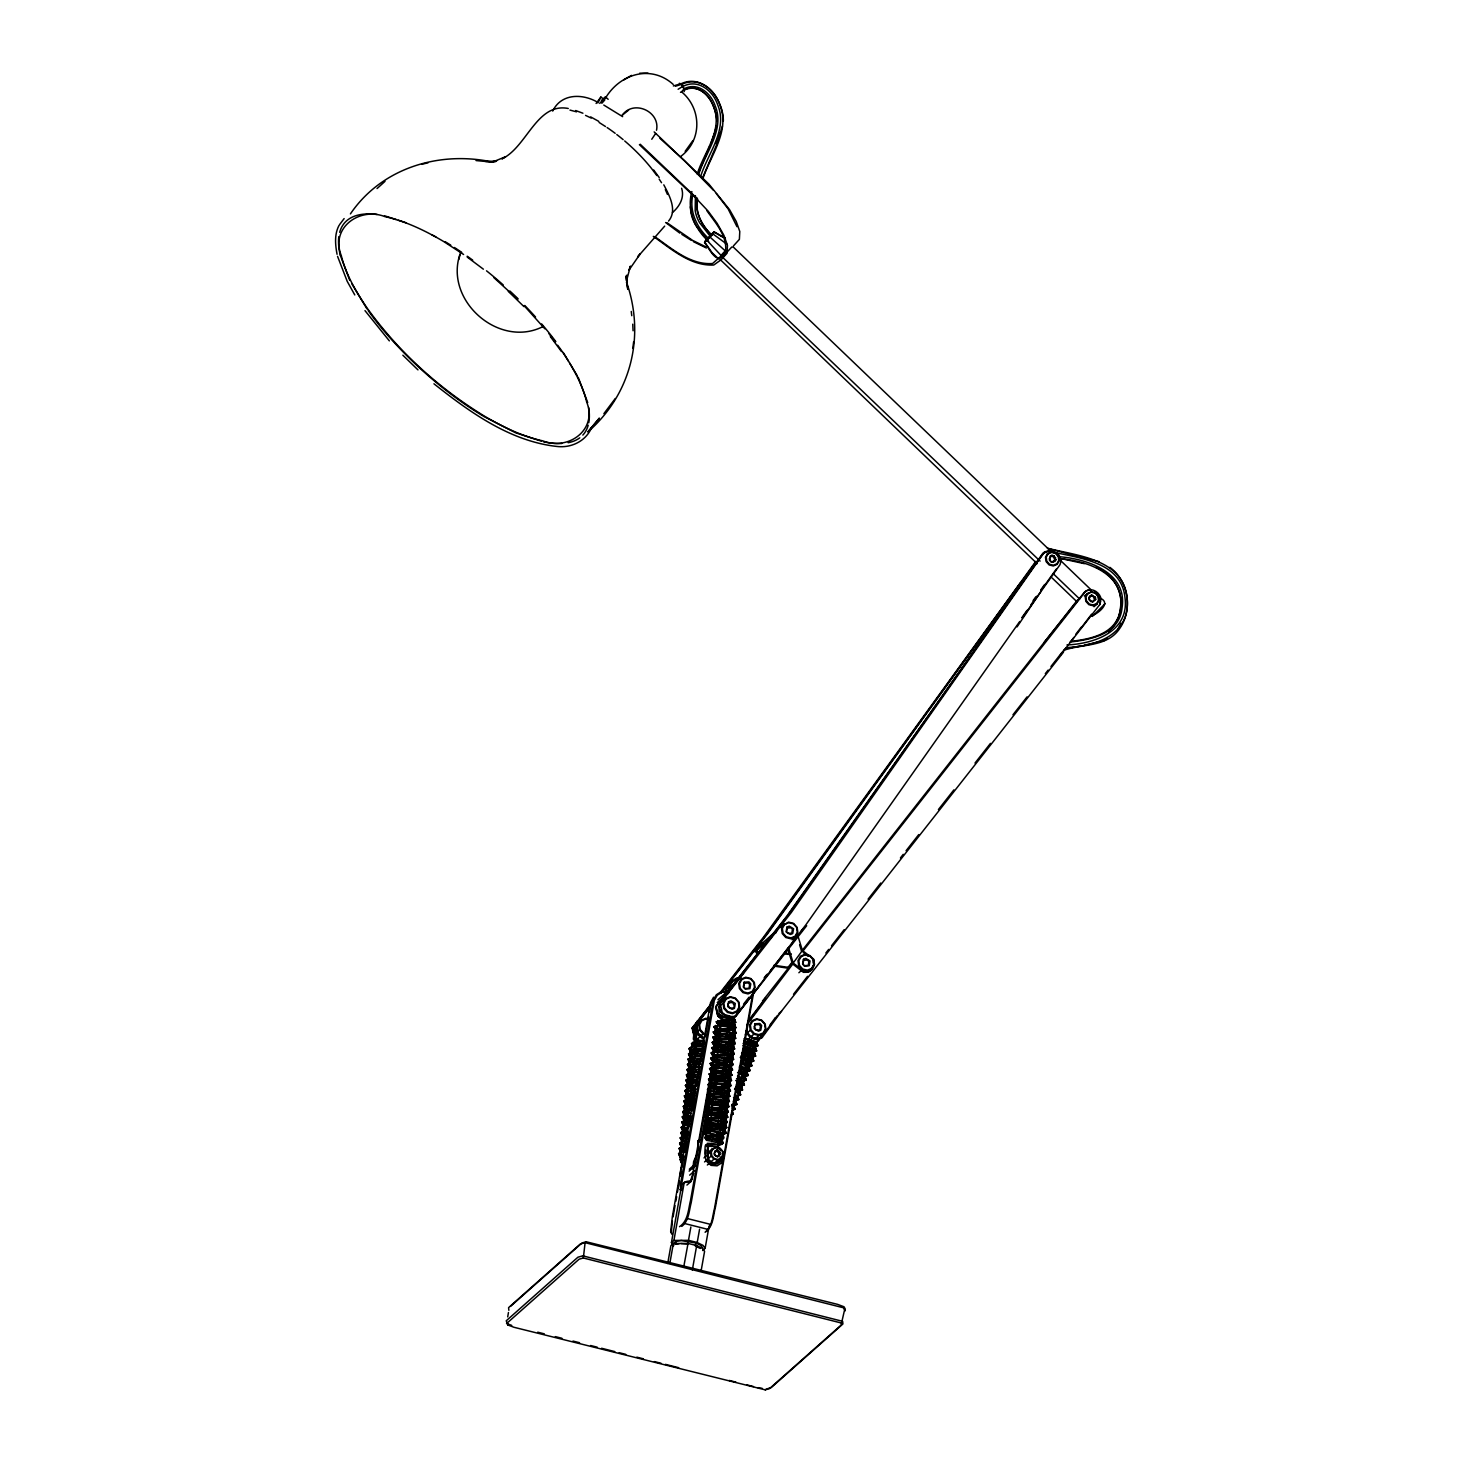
<?xml version="1.0" encoding="UTF-8"?>
<svg xmlns="http://www.w3.org/2000/svg" width="1463" height="1463" viewBox="0 0 1463 1463"><rect width="100%" height="100%" fill="white"/><g stroke="black" fill="none" stroke-linecap="round" stroke-linejoin="round"><path stroke-width="1.5" d="M740.223 1057.42L750.062 1061.278L751.909 1065.795L749.934 1066.582L749.093 1064.204L743.186 1060.017M750.72 1051.641L751.982 1048.861L755.969 1048.916L756.645 1050.909L754.817 1051.769L753.372 1048.075L755.036 1046.758L755.969 1048.916L754.14 1049.794L750.72 1049.629L745.27 1047.325L745.527 1046.319L751.982 1048.861M705.861 1153.923L705.916 1150.009M744.813 1038.127L756.444 1041.875L757.944 1045.807L752.348 1046.539L753.628 1043.759L747.428 1041.254L746.148 1043.979L743.716 1041.217M680.039 1175.246L681.319 1167.419M694.651 1040.284L696.26 1028.068L698.509 1022.088M751.305 1039.352L750.409 1042.241L743.899 1040.961M656.521 130.244C660.416 111.426 633.479 99.228 622.104 115.339L628.578 110.164M1090.612 601.567L1088.819 597.709L1089.825 595.88L1091.764 595.075L1095.403 597.27L1095.696 599.446L1092.733 602.098L1089.112 599.885L1088.819 597.709M692.895 1169.102L693.627 1161.585L696.809 1154.38M684.19 91.62L684.41 89.536L680.972 83.684L673.346 85.951M694.98 1166.157L695.437 1161.841M690.719 202.223L691.359 196.572M692.749 195.347C689.11 211.568 696.918 227.606 708.604 238.542M695.4 195.621L695.181 210.599A33.448 31.052 48.4 0 0 699.588 222.705L710.597 236.732M697.284 198.163C694.376 212.373 702.039 225.905 712.024 235.415C702.295 226.07 694.706 212.903 697.595 198.968M680.697 1190.626L680.35 1184.957L713.267 1000.235L716.34 994.767L721.497 991.53L725.758 991.457M675.485 86.226L682.142 84.159L684.41 90.029C697.321 83.738 709.701 94.949 713.56 106.781C723.307 130.17 703.703 152.591 697.248 174.115M681.758 1189.949L681.685 1183.823L714.346 1000.381L717.254 995.206L722.045 992.188L726.014 992.133M632.784 348.395L633.644 341.757M460.699 252.239C442.612 299.183 498.444 349.383 543.212 326.468M672.358 1221.148L671.279 1232.779L672.413 1234.699M712.024 1141.286L712.335 1139.458L721.515 1137.537L722.631 1139.238L718.516 1141.012L712.024 1141.286L706.684 1140.39L704.764 1137.373L710.287 1135.617L716.76 1136.66L721.588 1138.964L723.234 1143.17L717.912 1146.206L706.94 1146.37M507.698 1316.883L508.466 1312.494M673.053 1216.923L675.046 1205.677M675.851 1201.178L676.656 1196.679M677.442 1192.18L679.454 1180.934M680.258 1176.435L681.063 1171.936M681.849 1167.437L683.861 1156.191M684.666 1151.71L688.268 1131.466M689.073 1126.967L691.066 1115.72M691.871 1111.222L695.474 1090.977M696.278 1086.479L699.881 1066.234M700.686 1061.754L704.288 1041.51M705.093 1037.011L708.695 1016.767M709.482 1012.268L710.287 1007.769M667.713 1263.447L670.877 1245.708L673.364 1243.495L687.939 1243.385L696.681 1245.58L702.533 1248.451L704.581 1251.359L701.033 1271.329M673.474 1245.58L671.426 1242.654L681.721 1184.792L684.227 1182.579L690.499 1181.757M669.816 1263.447L673.364 1243.495M671.426 1242.654L673.913 1240.441L684.227 1182.579M673.419 1246.147L673.968 1243.093L676.089 1241.209L681.429 1240.514L695.876 1242.983L700.832 1245.397L702.587 1247.884M676.089 1241.209L675.54 1244.263L679.106 1243.788M694.907 1166.45L698.491 1146.315M699.296 1141.835L707.251 1097.085M708.055 1092.623L710.433 1079.2M725.575 994.182L726.38 989.701M709.921 1091.361L690.499 1200.52C688.25 1209.59 688.14 1221.002 679.527 1226.671M727.367 993.34L728.556 986.665L731.628 981.198L736.785 977.961L741.046 977.887M710.012 1097.012L691.194 1202.714C689.036 1210.724 688.945 1220.91 681.813 1226.378M728.428 993.56L729.635 986.812L732.542 981.636L737.334 978.637M683.989 1265.55L688.451 1241.099M673.913 1240.441L688.488 1240.331L690.865 1226.982M1019.729 621.501L806.04 924.579L735.267 1016.931L759.663 985.678L732.177 1019.674L725.227 1020.406M695.876 1242.983L695.346 1246.019L700.283 1248.451M692.328 1269.975L696.681 1245.58M702.642 1250.536L705.129 1248.323L703.063 1245.397L697.211 1242.526L699.588 1229.176M705.129 1248.323L709.098 1226.067M752.915 992.682L714.474 1208.566C712.316 1216.594 712.225 1226.78 705.093 1232.23M753.573 992.975L715.517 1206.829C713.267 1215.168 713.45 1225.829 706.099 1231.59M713.084 1060.364L692.84 1173.893L690.042 1182.323L686.933 1185.085M724.203 998.022L725.794 989.116L728.867 983.63L732.305 981.49M697.046 1030.226L696.169 1039.132L697.156 1041.528M691.871 191.562C686.641 209.977 694.779 229.106 708.659 241.45M1089.222 598.184L1091.764 595.075M711.219 1145.31L711.621 1143.463L722.155 1141.469L723.234 1143.17L720.125 1144.432M711.512 1146.535L711.621 1143.463L707.306 1143.298L707.708 1159.702L711.804 1163.506L716.943 1163.999L720.857 1161.512L723.015 1156.812L722.137 1153.484M704.05 1041.51L696.37 1041.747L691.524 1043.686L692.657 1045.423L696.955 1043.668L703.648 1043.393L704.05 1041.51L703.74 1040.321L697.065 1040.632L692.895 1042.424L691.524 1043.686L692.31 1046.575M734.389 1029.019L732.561 1024.905L734.389 1029.019L735.834 1027.758L733.987 1023.314L721.844 1020.022L716.248 1021.777L718.205 1024.832L723.508 1025.782L723.618 1022.71L720.143 1022.052M715.06 131.633L716.321 126.111M722.448 125.983L716.687 144.599L702.587 177.828M691.03 1181.702L693.718 1173.161M749.056 1054.75L750.391 1054.055L743.222 1051.312L743.003 1052.263L749.056 1054.75L754.835 1054.055L753.811 1051.623L743.972 1047.746M720.784 1047.161L721.259 1045.222L727.952 1044.948L728.665 1046.905L733.566 1044.911L735.158 1043.686L734.243 1040.394L727.074 1036.426L719.321 1035.292L712.737 1037.212L715.041 1040.668L716.486 1038.986L728.483 1039.699L729.196 1041.656L735.688 1038.437L734.755 1035.146L727.605 1031.159L719.851 1030.043L713.249 1031.964L715.572 1035.402L721.844 1036.645L721.899 1033.555L715.754 1032.293L714.913 1030.665L717.016 1033.738L729.013 1034.451L729.708 1036.407L736.218 1033.171L734.152 1028.489L728.135 1025.91L720.363 1024.795L713.779 1026.697L716.102 1030.153L720.582 1030.83M721.716 1057.603L727.623 1057.402L732.524 1055.408L734.115 1054.183L733.182 1050.909L726.032 1046.886L718.278 1045.807L711.676 1047.709L713.999 1051.166L720.271 1052.409L720.326 1049.318L716.23 1048.459M719.741 1057.658L719.814 1054.567L725.721 1054.421M718.168 1073.421L718.242 1070.331L714.127 1069.471M729.909 1081.669L727.861 1077.353L729.909 1081.669L731.5 1080.444L730.567 1077.152L723.417 1073.147L715.645 1072.068L709.061 1073.97L711.384 1077.426L717.656 1078.67L717.711 1075.579L713.615 1074.72M717.126 1083.918L717.181 1080.828L713.084 1079.987M722.064 1091.179L716.139 1091.343L716.084 1094.434L723.947 1094.178L730.458 1090.959L728.391 1086.259L722.375 1083.662L714.602 1082.565L708.019 1084.485L710.323 1087.923L716.596 1089.167L716.669 1086.076L712.572 1085.235M715.553 1099.682L715.608 1096.592L709.464 1095.312L708.622 1093.684L706.958 1094.982L709.281 1098.439L713.469 1099.262M718.443 1110.051L727.276 1107.93L728.885 1106.705L727.952 1103.413L720.802 1099.408L713.03 1098.329L706.446 1100.231L708.769 1103.687L715.023 1104.931L715.096 1101.84L711 1100.981M714.511 1110.179L714.968 1108.241L721.68 1107.948L722.375 1109.923L728.885 1106.705L727.513 1104.949M713.981 1115.428L714.035 1112.337L707.891 1111.075L706.446 1112.703L707.708 1114.184L713.981 1115.428L721.844 1115.19L728.355 1111.953L726.288 1107.253L720.271 1104.656L712.518 1103.541L705.916 1105.479L708.238 1108.936L712.408 1109.777M717.766 1072.233L718.242 1070.331M721.387 1135.526L726.251 1132.947L724.185 1128.284L718.168 1125.687L710.415 1124.553L703.813 1126.492L706.135 1129.93L712.408 1131.173L712.463 1128.101L708.366 1127.242M716.815 1134.319L712.353 1134.52L711.878 1136.44L719.759 1136.184L719.046 1134.227M717.565 1156.758L715.59 1155.989L714.273 1153.173L716.669 1150.265L718.644 1150.759L720.015 1152.295L719.357 1156.026L717.565 1156.758L714.218 1154.728L714.877 1151.015L716.669 1150.265M1099.701 604.713L1100.633 600.836M1052.994 562.322L1050.855 561.499L1049.428 558.445L1052.025 555.3L1054.146 555.83L1055.957 559.671L1054.933 561.518L1050.873 561.792L1049.373 560.11L1050.087 556.105L1052.025 555.3M458.742 259.628L459.967 255.037M1118.811 615.85C1125.961 596.886 1115.153 574.026 1096.006 567.37M734.353 1023.679L733.603 1021.083L728.281 1018.778L728.793 1015.761L734.005 1018.102L735.724 1022.418L734.353 1023.679L733.219 1021.997M710.835 143.758L714.346 133.645M716.029 143.74L719.705 133.206M745.417 1034.78L746.532 1031.58M693.243 1048.002L698.144 1050.416L698.784 1048.587L702.734 1049.245M727.916 1022.765L728.574 1020.936L728.044 1023.917L717.327 1023.551L716.248 1021.777L728.702 1022.07L735.011 1024.74L733.585 1026.295L728.044 1023.917M338.849 225.777C334.296 234.629 335.283 244.833 337.057 254.269M724.276 1059.303L724.99 1057.402L731.006 1059.998L733.073 1064.698L731.482 1065.924L729.434 1061.589L731.482 1065.924M722.722 1075.049L723.417 1073.147L722.868 1076.165L710.36 1075.799L709.061 1073.97L714.639 1073.129L723.563 1074.299L730.567 1077.152L729.013 1078.725L722.868 1076.165M721.661 1085.564L722.375 1083.662L721.826 1086.662L709.299 1086.296L708.019 1084.485L713.597 1083.626L722.521 1084.796L729.525 1087.667L727.952 1089.24L728.848 1092.184L726.818 1087.85L727.952 1089.24L721.826 1086.662M719.046 1111.807L719.741 1109.923L725.758 1112.52L727.824 1117.202L721.332 1120.439L715.425 1120.621M725.758 1112.52L724.203 1114.093L726.233 1118.445L725.337 1115.501L726.91 1113.91L719.906 1111.057L710.981 1109.887L705.385 1110.746L706.684 1112.538L719.211 1112.941L719.741 1109.923L707.068 1109.448L705.385 1110.746L706.446 1112.703M717.473 1127.571L718.168 1125.687L717.638 1128.686L705.111 1128.302L703.813 1126.492L709.409 1125.65L718.333 1126.803L725.337 1129.674L723.764 1131.246L724.66 1134.191L722.631 1129.857L717.473 1127.571L723.764 1131.246L722.631 1129.857M692.09 1064.662L696.095 1066.381L696.644 1063.4L700.503 1063.912M699.369 1066.216L693.462 1066.399L686.97 1069.618L689.036 1074.317L695.053 1076.878L695.748 1075.012L689.457 1071.337L693.553 1073.037M694.706 1085.528L694.011 1087.393L687.994 1084.796L685.928 1080.133L692.42 1076.896L698.326 1076.713M694.175 1090.776L687.884 1087.1L694.029 1089.624L693.48 1092.642L689.475 1090.904M690.536 1101.328L685.287 1099.17L686.842 1097.597L692.987 1100.139L692.438 1103.139L686.421 1100.542L684.355 1095.878L690.847 1092.66L694.797 1092.532M694.267 1097.78L690.335 1097.908L683.824 1101.127L685.891 1105.809L691.908 1108.405L692.621 1106.522L686.312 1102.846M686.86 1117.165L690.865 1118.902L691.56 1117.037L685.269 1113.361L683.715 1114.934L684.849 1116.306L686.421 1114.733L685.745 1112.136L688.579 1110.966M726.91 1033.043L727.605 1031.159L727.056 1034.14L714.547 1033.774L713.249 1031.964L718.845 1031.104L727.769 1032.275L734.755 1035.146L733.201 1036.718L734.097 1039.663L732.067 1035.329L733.621 1033.738L735.688 1038.437M726.38 1038.291L727.074 1036.426L726.544 1039.388L714.017 1039.023L712.737 1037.212L718.315 1036.371L727.239 1037.523L734.243 1040.394L732.67 1041.967L733.566 1044.911L731.537 1040.577L726.38 1038.291L732.67 1041.967L731.537 1040.577L733.109 1038.986M714.913 1054.75L713.469 1056.414L711.164 1052.958L712.828 1051.678L714.913 1054.75L726.91 1055.463L727.623 1057.402L734.115 1054.183L732.049 1049.483L730.494 1051.092L732.524 1055.408L731.628 1052.464L733.182 1050.909L726.197 1048.038L717.272 1046.868L711.676 1047.709L712.975 1049.538L725.483 1049.904L726.197 1048.038L726.032 1046.886L725.337 1048.788L720.948 1048.111M724.441 1060.401L730.586 1062.979L732.14 1061.407L725.136 1058.535L716.212 1057.365L710.634 1058.224L711.932 1060.035L724.441 1060.401L724.99 1057.402L717.217 1056.304L710.634 1058.224L712.956 1061.663L719.211 1062.906L719.284 1059.815L713.139 1058.554L712.298 1056.926L714.401 1059.998L726.398 1060.712L730.64 1058.938L731.994 1060.675L733.585 1059.431L732.67 1056.158L725.52 1052.135L717.748 1051.056L712.828 1051.678L713.651 1053.287L712.225 1054.933M699.076 171.281L709.976 145.733M698.875 173.914C705.477 152.189 725.099 129.457 715.169 105.83C711.109 93.449 698.016 81.91 684.593 88.53M700.612 176.584C707.617 153.652 728.208 129.713 717.675 104.787C713.194 91.017 698.345 78.801 683.642 86.098M702.825 178.852C710.671 155.169 730.805 130.116 719.595 104.257C714.493 88.658 697.284 75.674 680.917 83.866L679.344 83.318M1091.599 615.795C1096.592 614.478 1112.922 602.902 1099.481 597.873M757.121 955.156L756.206 951.425L758.328 946.506L760.925 944.842M756.206 951.425L759.169 945.775L762.845 943.233L762.205 944.019M775.646 933.175L777.072 929.901M680.898 156.303C702.295 140.21 701.563 108.884 682.069 92.26M710.287 1005.995L695.144 1025.325L697.339 1034.323L702.661 1038.712L703.52 1037.614L698.454 1033.445L696.333 1024.777L710.049 1007.294M813.684 964.958L811.563 969.768L807.887 972.237L803.406 972.328L792.379 963.733L787.789 948.774M721.094 1156.94L719.321 1160.799L715.901 1162.92L711.786 1162.427L708.513 1159.299L707.763 1153.777L708.531 1144.98L717.364 1144.322L720.82 1142.768L722.155 1141.469L721.588 1138.964L720.29 1140.537L721.899 1144.468L720.29 1140.537M743.113 1050.635L746.935 1051.44L747.794 1048.532L746.935 1050.361L742.582 1049.52M743.186 1061.114L744.045 1058.206M742.18 1063.034L741.32 1065.942L747.227 1069.032L748.068 1071.428L750.025 1070.623L748.196 1066.106L742.18 1063.034L741.32 1064.863M740.315 1068.923L739.437 1070.77L745.344 1073.879L746.185 1076.256L748.16 1075.451L746.331 1070.953L740.296 1067.862L747.118 1072.598L745.344 1073.879M655.57 133.572L651.766 139.259M596.099 103.471L600.891 97.052L603.488 98.99M597.892 102.977L600.891 97.052M1118.335 617.624L1114.184 625.433L1108.588 631.742M1118.207 628.413L1120.987 623.183M694.559 1028.379L701.198 1020.223L705.879 1018.266L709.299 1019.126M723.051 1003.124L725.483 998.68L730.165 996.724L735.286 998.022L738.906 1002.064L739.638 1007.294L737.187 1011.738L732.506 1013.676L727.385 1012.396L723.764 1008.354L723.051 1003.124L718.863 1006.837M783.93 924.031L781.516 928.383L782.23 933.54L785.796 937.509L790.825 938.789L795.433 936.869L797.847 932.498L797.134 927.359L793.568 923.372L788.539 922.111L780.62 926.957M763.485 1033.591L765.899 1029.22L765.186 1024.063L761.638 1020.095L756.59 1018.815L751.982 1020.735L749.586 1025.106L750.281 1030.263L753.847 1034.231L758.876 1035.493L763.485 1033.591L760.431 1036.298M703.996 1157.928L710.616 1152.039L712.481 1148.656L716.065 1147.157L719.997 1148.144L722.759 1151.235L723.307 1155.24L721.442 1158.641L714.822 1164.53M811.892 969.091L814.306 964.739L813.593 959.582L810.045 955.613L804.997 954.333L800.389 956.253L797.993 960.624L798.688 965.781L802.254 969.75L807.302 971.011L811.892 969.091L808.509 972.109M1087.265 593.301L1085.253 596.977L1085.839 601.311L1088.838 604.658L1093.08 605.737L1096.957 604.109L1098.969 600.433L1098.384 596.099L1095.385 592.771L1091.142 591.692L1084.321 595.916M717.144 1156.373L718.571 1155.788L719.083 1152.844L716.431 1151.235M1052.537 561.92L1054.878 559.817L1053.451 556.781L1051.769 556.342M1090.648 601.22L1092.331 601.64L1094.653 599.556L1093.245 596.502L1091.563 596.081M713.578 997.199L710.506 1002.685L672.377 1216.613L670.657 1231.389L671.736 1233.565M711.091 1003.271L713.03 999.832M727.349 987.982L729.287 984.526M718.04 1143.17L717.912 1146.206L718.571 1145.054M697.632 1042.516L696.955 1043.668L697.065 1040.632M718.644 1137.976L718.516 1141.012L718.644 1137.976L722.868 1136.239L722.301 1133.679L709.884 1129.82L703.301 1131.74L705.623 1135.178L709.793 1136.02M723.508 1025.782L730.202 1025.472L730.878 1024.356M742.143 1053.031L743.222 1051.312M588.071 431.713L599.391 418.125L587.907 431.914C631.321 394.059 645.366 336.106 626.53 282.103L627.81 289.29L625.999 275.977L626.877 282.524L626.877 275.117L626.603 280.53L630.425 266.101L628.925 270.18L640.191 253.885L637.649 256.903L664.677 226.125M1017.041 626.896L1041.107 591.162M591.655 427.452C585.968 441.204 571.173 448.318 556.562 446.416C509.819 441.113 469.842 412.182 433.962 383.8M788.557 914.393L1024.118 580.171L1043.028 553.691L1045.752 552.1M1021.832 617.697L1026.989 610.382M1030.848 604.914L1037.285 595.788M1022.308 617.843L1060.035 564.645A10.552 9.802 48.5 0 0 1058.042 553.91L1051.44 550.399L1044.125 552.557L791.282 912.546L719.961 1003.636C717.601 1011.079 725.319 1020.058 719.961 1003.636M685.159 151.347L692.932 140.539M1035.804 561.39L763.43 937.271L719.558 993.377M1036.225 561.609L767.636 933.687L721.021 993.304M1040.851 589.808L1044.637 584.505M1041.107 590.357L1056.231 569.18M748.434 1020.552L765.661 997.985L749.806 1020.004M746.752 1024.96L793.257 963.422M1020.625 582.64L767.179 933.522L720.582 993.139M1033.116 600.58L1035.749 596.941M699.168 1062.906L694.687 1063.089L688.854 1066.125L687.482 1064.369L693.992 1061.15L701.856 1060.894M694.175 1068.356L688.323 1071.373L686.97 1069.618L692.676 1067.46L699.479 1067.332M696.553 1089.167L692.072 1089.35L686.238 1092.386L684.867 1090.63L691.377 1087.411L695.309 1087.283M691.56 1094.617L685.708 1097.634L684.355 1095.878L694.596 1093.629M683.861 1115.666L688.762 1113.672L682.252 1116.891L683.623 1118.646L689.457 1115.611L683.623 1118.646L684.337 1121.554L685.891 1120L685.214 1117.385L683.861 1115.666L682.252 1116.891L684.337 1121.554M691.981 1119.89L681.74 1122.139L683.093 1123.895L688.159 1121.956L688.232 1118.921L681.74 1122.139L683.806 1126.803L687.811 1128.54M729.379 1086.936L728.483 1083.973L722.192 1080.297L727.349 1082.602L729.379 1086.936L730.97 1085.692L730.037 1082.419L722.887 1078.396L715.133 1077.317L708.531 1079.219L710.853 1082.675L712.298 1081.011L724.295 1081.724L730.128 1078.688L731.5 1080.444L724.99 1083.662L719.083 1083.864M725.264 1087.832L724.478 1088.929L716.596 1089.167M724.734 1093.08L723.947 1094.178L723.252 1092.184L716.541 1092.477L711.256 1091.508L709.994 1090.063L708.549 1091.691L709.811 1093.19L711.256 1091.508L710.451 1090.228L708.787 1091.544L709.811 1093.19M727.861 1091.508L728.556 1094.452L723.508 1096.39L723.417 1099.426L729.927 1096.208L727.861 1091.508L721.844 1088.911L714.072 1087.814L709.153 1088.435L707.489 1089.734L708.549 1091.691M715.023 1104.931L722.905 1104.675L723.691 1103.596M686.769 1139.055L682.764 1137.336L680.697 1132.655L687.189 1129.436L680.697 1132.655L682.051 1134.392L687.903 1131.374L685.068 1132.563M685.964 1137.226L683.13 1138.397L683.806 1140.994L682.233 1142.585L680.167 1137.903L686.677 1134.666L687.372 1136.641M681.246 1141.908L683.276 1146.242L681.703 1147.833L679.637 1143.152L686.147 1139.915L679.637 1143.152L681.703 1147.833L685.726 1149.552M684.83 1146.242L685.617 1145.182L679.125 1148.4L681.191 1153.082L679.125 1148.4L684.83 1146.242L685.544 1148.199L680.478 1150.156L684.903 1147.724M721.058 1129.857L720.29 1130.936L712.408 1131.173M791.245 944.476L797.81 935.534L802.401 950.493L813.446 958.942L814.525 964.227L812.386 969.036L807.887 972.237M792.215 962.014L787.46 968.104L775.189 966.293M808.71 971.505L804.229 971.597L793.202 963.001L802.401 950.493M686.056 1142.95L686.842 1141.89L681.008 1144.889L686.056 1142.95L685.361 1140.994M706.848 1121.554L712.993 1122.834L712.938 1125.925L706.666 1124.681L704.343 1121.243L706.007 1119.945L708.11 1123.035L713.395 1124.005L720.107 1123.712L724.258 1121.353M718.04 1148.364L721.277 1150.32M758.328 1040.723L760.961 1037.157M770.16 1024.685L775.408 1017.553M763.119 1034.926L771.001 1024.228M774.951 1018.87L777.585 1015.304M745.892 1030.866L748.562 1035.804L752.201 1038.492L757.578 1039.48L761.857 1037.907L782.12 1010.366L1063.473 652.169M691.121 1053.305L689.055 1048.605L690.646 1047.38L692.694 1051.714L691.121 1053.305L689.055 1048.605L695.565 1045.387L703.356 1045.423M702.917 1050.379L695.035 1050.635L688.543 1053.872L690.609 1058.554L696.626 1061.132L697.321 1059.267L701.71 1059.944M693.992 1061.15L687.482 1064.369L689.548 1069.069L691.121 1067.478L689.091 1063.144M693.462 1066.399L693.389 1069.435L699.314 1069.288M692.42 1076.896L685.928 1080.133L687.994 1084.796L689.548 1083.223L687.519 1078.889M691.377 1087.411L684.867 1090.63L686.952 1095.293L688.506 1093.739L686.476 1089.405L688.506 1093.739L693.663 1096.025L692.95 1097.89L688.945 1096.171M690.847 1092.66L690.774 1095.696L694.724 1095.604M729.964 1040.595L729.196 1041.656L721.314 1041.912L721.369 1038.821L717.272 1037.962M693.736 1103.029L689.804 1103.157L683.312 1106.394L685.379 1111.057L691.396 1113.654M728.921 1051.092L728.135 1052.153L720.271 1052.409M727.879 1061.608L721.186 1062.851M718.699 1068.173L726.562 1067.917L727.349 1066.856M683.276 1132.069L681.209 1127.388L682.8 1126.163L684.172 1127.9L684.849 1130.497L683.276 1132.069L681.209 1127.388L687.72 1124.169L688.415 1126.126M726.306 1077.353L725.52 1078.414L717.656 1078.67M1053.451 556.781L1054.146 555.83M721.35 1023.094L722.228 1021.924L717.327 1023.551L718.205 1024.832L719.449 1023.186L729.616 1023.588L730.202 1025.472M710.287 1135.617L704.764 1137.373L706.684 1140.39L707.927 1138.763L712.335 1139.458M603.872 413.682L615.301 398.503M339.379 224.881L344.134 218.59M668.554 221.096C677.625 210.325 669.268 195.311 663.8 184.832M1062.101 652.224L1050.946 666.506M1075.707 634.393L1081.139 627.243M1061.608 653.522L1065.704 648.164M1071.135 641.013L1073.86 637.447M1080.682 628.523L1091.563 614.241M787.24 916.259L715.608 1007.093L787.021 915.875L1042.863 553.233A10.863 10.095 48.5 0 1 1048.806 550.966M764.107 977.942L766.85 974.431M764.747 977.869L767.545 974.285M770.361 970.7L788.594 947.384M800.682 931.931L802.949 929.023M760.065 985.33L806.68 925.713M694.267 1037.139L692.054 1028.05L711.731 1003.106M692.127 1028.379L709.957 1005.648M710.927 1005.428L695.144 1025.325M732.177 1019.674L723.124 1020.479L717.821 1016.09L715.608 1007.093L743.753 972.529L718.955 1004.13M743.533 1004.203L749.019 997.199M762.442 1001.131L793.403 961.666M801.834 950.895L1077.628 599.793M803.114 950.859L1085.327 591.674A8.778 8.156 48.4 0 1 1091.343 589.717A11.21 10.406 48.4 0 1 1100.706 597.434L1100.194 604.018L1060.254 655.296M793.513 994.255L807.576 976.315M825.864 952.998L828.68 949.414M831.496 945.83L844.169 929.682M868.089 899.178L880.744 883.03M900.44 857.903L903.256 854.319M906.072 850.735L918.746 834.587M938.423 809.551L953.894 789.874M974.998 763.064L990.469 743.387M1012.963 714.785L1027.044 696.9M1045.314 673.657L1048.13 670.091M704.581 242.565L710.067 237.152L725.831 251.38C717.803 268.131 710.177 249.679 704.581 242.565L706.135 240.645M710.067 237.152L714.456 232.032L725.374 238.231M684.081 1159.775L681.264 1160.927L682.618 1159.629L681.502 1157.928L680.149 1159.226L681.831 1163.487L680.898 1162.079L682.233 1160.506M712.353 1134.52L707.068 1133.532L705.623 1135.178L703.301 1131.74L708.878 1130.899L717.382 1132.6L723.216 1135.105L723.984 1137.94L722.631 1139.238L722.301 1133.679L720.966 1135.251L716.669 1133.24M733.603 1021.083L734.956 1019.528L720.399 1015.139L718.973 1013.274L719.174 1006.197L721.881 999.266L725.648 997.473M552.721 111.06C561.042 93.742 581.323 93.449 596.337 101.514M722.1 1073.293L726.05 1073.165L732.542 1069.947L730.476 1065.247L724.459 1062.65L716.705 1061.553L710.104 1063.473L712.426 1066.929L713.871 1065.247L725.867 1065.96L726.562 1067.917M711.768 1086.259L710.323 1087.923L709.299 1086.296L710.981 1084.979L711.768 1086.259L717.053 1087.228L723.764 1086.936L729.616 1083.937L728.903 1080.992L727.349 1082.602L728.483 1083.973L730.037 1082.419L723.051 1079.548L714.127 1078.377L708.531 1079.219L710.853 1082.675L715.041 1083.516M728.556 1094.452L722.722 1097.451L710.725 1096.756L709.281 1098.439L706.958 1094.982L712.554 1094.141L721.478 1095.293L728.483 1098.164L729.397 1101.456L727.806 1102.681L725.776 1098.347L727.33 1096.756L728.483 1098.164L726.91 1099.737L727.806 1102.681M709.153 1112.52L707.708 1114.184L706.684 1112.538L708.348 1111.24L709.153 1112.52L714.438 1113.489L721.149 1113.197L727.001 1110.198L726.288 1107.253L724.715 1108.863L726.764 1113.197L725.867 1110.234L719.723 1107.674L707.214 1107.308L705.916 1105.479L711.512 1104.638L720.436 1105.809L727.422 1108.68L725.867 1110.234M705.934 1117.97L707.379 1116.306L706.538 1114.696L704.873 1115.995L707.196 1119.433L708.641 1117.787L720.619 1118.464L721.332 1120.439M704.873 1128.467L706.318 1126.821L707.58 1128.284L712.865 1129.253L719.577 1128.979L720.29 1130.936L726.782 1127.699L724.715 1123.017L718.699 1120.439L710.945 1119.305L706.007 1119.945L708.11 1123.035L706.666 1124.681L704.343 1121.243L709.939 1120.402L718.863 1121.554L725.849 1124.425L724.295 1125.998L725.191 1128.942L723.143 1124.608L724.715 1123.017L726.782 1127.699M714.84 1028.672L716.285 1027.026L715.444 1025.417M713.798 1039.169L715.224 1037.541L716.486 1038.986L715.681 1037.706L714.017 1039.023L715.041 1040.668M711.695 1060.181L713.139 1058.554L714.401 1059.998L712.956 1061.663L711.932 1060.035L713.597 1058.718M710.652 1070.697L712.079 1069.051L711.256 1067.423L709.592 1068.722L711.896 1072.178L716.084 1073.001M709.08 1086.442L710.506 1084.815L709.683 1083.187M708.019 1096.957L709.464 1095.312M710.725 1096.756L708.622 1093.684L721.314 1094.159L727.33 1096.756L728.044 1099.701L722.192 1102.7L715.498 1102.992L710.195 1102.023L708.11 1098.951L708.952 1100.56L707.507 1102.206L711.073 1102.974M599.739 103.398L605.536 96.887L608.169 99.301M601.823 103.288L604.786 99.959M708.695 237.134L704.654 241.87L713.761 232.142L711.53 234.135M721.643 254.781L724.313 251.801M672.468 212.592C679.399 206.539 684.739 197.724 681.612 188.288M733.438 245.912L739.382 239.365L739.784 231.483L736.255 221.498L729.488 209.556L708.897 184.1L654.162 131.908M720.326 1032L719.321 1033.116L719.851 1030.043M718.754 1047.764L717.748 1048.861L718.278 1045.807M712.518 1103.541L711.987 1106.613L712.993 1105.534M605.152 98.661C619.69 73.644 651.053 64.299 673.236 84.433M711.987 1108.789L711.457 1111.88L712.463 1110.783M350.425 213.891C381.934 167.568 439.888 150.506 493.104 162.174L476.042 160.564M709.884 1129.82L709.372 1132.874L704.599 1133.551M709.372 1132.874L710.378 1131.795M710.945 1119.305L710.415 1122.377L718.15 1123.438L724.295 1125.998L723.143 1124.608M723.252 256.153L731.793 247.009L733.402 247.156L1050.068 550.545M714.182 1048.038L715.444 1049.501L720.729 1050.471L727.44 1050.215L728.135 1052.153L734.645 1048.934L732.579 1044.235L726.562 1041.638L718.79 1040.54L712.207 1042.461L714.529 1045.917L718.699 1046.74M717.217 1056.304L716.705 1059.34L717.711 1058.261M713.688 1076.713L710.122 1075.945L711.567 1074.299L712.828 1075.762L718.114 1076.731L724.825 1076.475L725.52 1078.414L732.03 1075.195L729.964 1070.495L723.947 1067.899L716.175 1066.801L709.592 1068.722L711.896 1072.178L713.341 1070.495L725.337 1071.209L731.189 1068.191L732.542 1069.947L726.05 1073.165L726.123 1070.13L731.189 1068.191M715.133 1077.317L714.602 1080.352L722.338 1081.413L722.887 1078.396M715.608 1079.273L709.829 1081.047M714.602 1082.565L714.09 1085.601L715.078 1084.522M713.56 1093.062L713.03 1096.098L720.784 1097.177L726.91 1099.737L725.776 1098.347M717.181 1149.113L718.589 1147.632M690.134 1052.629L692.164 1056.963L690.609 1058.554L688.543 1053.872L695.035 1050.635M688.506 1079.566L690.079 1077.975L688.031 1073.641L686.44 1074.866L688.506 1079.566L686.44 1074.866L692.164 1072.708L698.948 1072.58M729.964 1070.495L728.391 1072.086L730.421 1076.421L728.391 1072.086L724.953 1070.569M681.612 1135.928L683.184 1134.337L687.281 1136.056M680.057 1151.692L681.612 1150.101L685.708 1151.82M680.661 1158.33L682.233 1156.758L681.557 1154.161L680.185 1152.423L678.594 1153.649L680.661 1158.33L678.594 1153.649L685.105 1150.43L680.185 1152.423M690.079 1063.82L688.945 1062.394L690.499 1060.84L694.596 1062.54M687.372 1078.158L688.927 1076.585L688.031 1073.641L692.95 1071.648L698.857 1071.465M685.8 1093.922L687.372 1092.349M686.257 1106.888L684.666 1108.149L690.518 1105.114L686.257 1106.888L686.933 1109.484L685.379 1111.057L683.312 1106.394L689.804 1103.157M682.672 1125.431L684.227 1123.858L683.331 1120.914M712.042 234.19L714.456 232.032M692.657 1045.423L694.029 1044.107L692.895 1042.424M377.033 188.562L385.007 181.357M601.403 100.545L605.536 96.887M1105.132 603.67L1092.331 616.417M722.704 1001.149L725.483 998.68M1044.326 642.147L1084.485 592.131A8.997 8.339 48.4 0 1 1090.648 590.119M1094.013 606.724L1096.957 604.109M759.096 946.067L777.31 929.901M755.036 951.901L771.586 937.198M717.967 999.704L726.233 992.353M717.217 1002.612L725.483 995.261M695.62 1025.179L701.198 1020.223M792.123 939.813L795.433 936.869M695.291 1033.61L699.479 1029.897L698.765 1024.667M697.339 1034.323L696.333 1024.777M717.821 1016.09L716.248 1006.507M697.504 1038.895L703.1 1033.939L706.501 1034.798M813.446 958.942L813.337 963.184M798.871 972.749L802.254 969.75M745.709 1034.323L750.281 1030.263M747.739 1039.644L753.847 1034.231M778.901 1013.512L781.589 1011.134M754.305 1039.571L758.876 1035.493M758.657 1040.742L754.89 1041.857M510.459 1306.422L582 1242.965L586.242 1241.776L837.567 1304.356L843.657 1306.642L845.267 1310.811M689.311 1169.211L694.285 1164.804M707.525 1153.063L712.481 1148.656M689.11 1171.15L694.065 1166.743M689.658 1175.155L694.614 1170.747M704.544 1161.933L711.164 1156.063L710.616 1152.039M707.324 1165.023L713.944 1159.153L717.858 1160.141L721.442 1158.641M712.902 1164.548L717.858 1160.141M719.997 1158.184L723.307 1155.24M768.002 1388.497L771.22 1387.582L842.926 1323.978L842.633 1321.327L582.749 1255.839L577.922 1257.211L506.235 1320.796L507.844 1324.984L513.934 1327.27L765.259 1389.85L769.483 1388.661L841.042 1325.185L844.974 1308.16L585.09 1242.672L580.262 1244.044L508.575 1307.648L508.868 1310.299M716.212 1032.457L714.547 1033.774L715.572 1035.402L717.016 1033.738L715.754 1032.293M714.109 1053.47L712.444 1054.786L713.469 1056.414M712.554 1069.215L710.872 1070.55L723.399 1070.916L729.525 1073.476L731.098 1071.904L724.094 1069.032L715.169 1067.88L715.645 1069.837L716.651 1068.776L712.554 1069.215L711.256 1067.423L716.175 1066.801M709.409 1100.743L707.726 1102.06L708.769 1103.687L710.195 1102.023L708.952 1100.56M692.017 1049.117L690.426 1050.379L695.474 1048.422L703.264 1048.514M691.487 1054.366L689.896 1055.628L694.962 1053.671L702.843 1053.488M702.386 1055.646L694.523 1055.902L688.012 1059.121L689.366 1060.876L693.809 1058.426M732.725 1037.925L734.335 1036.664L730.951 1037.962M689.402 1075.378L687.811 1076.64L692.859 1074.683L698.784 1074.537M732.213 1043.192L733.804 1041.93L735.158 1043.686L728.665 1046.905L724.734 1047.033M688.872 1080.627L687.281 1081.889L696.278 1079.84M691.194 1084.686L686.75 1087.137L687.464 1090.045L685.397 1085.381L691.889 1082.163L697.796 1081.962M731.153 1053.689L732.762 1052.427L727.696 1054.366M685.946 1094.653L687.317 1096.39L685.708 1097.634L686.421 1100.542M686.787 1101.639L685.196 1102.901L685.891 1105.809L687.464 1104.236L685.416 1099.902M685.745 1112.136L684.135 1113.398L684.849 1116.306M684.172 1127.9L682.581 1129.162L687.628 1127.205L686.933 1125.23M586.242 1241.776L585.09 1242.672L583.353 1257.997L840.768 1322.863M765.259 1389.85L766.393 1388.954M681.557 1154.161L679.966 1155.404L683.331 1154.106M706.538 1114.696L719.229 1115.172L725.246 1117.769L727.312 1122.45L720.802 1125.687L716.87 1125.815M683.13 1138.397L681.539 1139.64L682.233 1142.585M729.927 1096.208L723.417 1099.426M752.037 1052.921L753.683 1056.926L752.037 1052.921L753.811 1051.623L755.639 1056.121L749.093 1056.835M743.478 1071.337L748.068 1071.428L746.423 1067.423L748.196 1066.106L750.025 1070.623L744.813 1070.678M741.138 1070.55L744.539 1072.251L746.331 1070.953L748.16 1075.451L744.667 1075.488M740.79 1081.925L742.436 1085.93L740.79 1081.925L742.582 1080.608L744.411 1085.125L737.864 1085.839L737.827 1083.754L743.606 1083.059L744.411 1085.125L740.936 1085.162M738.925 1086.753L740.571 1090.758L738.925 1086.753L740.699 1085.455L742.546 1089.953L737.517 1090.703M735.889 1101.566L734.115 1102.864L734.956 1105.26L736.913 1104.455L735.889 1101.566L735.084 1099.957L733.31 1101.218M734.024 1106.394L732.231 1107.71L733.073 1110.088L735.048 1109.301L734.024 1106.394L733.219 1104.784L731.445 1106.065M680.496 92.352L684.41 89.536M734.517 1089.185L739.638 1091.928L740.662 1094.799L738.705 1095.586L738.833 1090.282L734.81 1088.234M735.98 1098.036L735.176 1096.427L736.822 1100.414L736.968 1095.11L738.797 1099.627L733.768 1100.377M691.469 1179.599L692.383 1178.959M1107.272 638.581L1104.199 640.611L1084.211 645.201M678.119 89.261L683.056 86.226M623.787 79.898L631.541 75.381M1054.64 558.098L1055.646 557.494M719.083 1152.844L720.015 1152.295M1094.434 597.837L1095.403 597.27M757.34 1043.832L752.403 1044.564L747.154 1042.296M748.416 1065.832L751.909 1065.795L751.086 1063.711L745.325 1064.424L741.284 1062.76M739.4 1067.606L743.442 1069.252L744.777 1068.557L739.4 1066.472M742.93 1075.506L742.911 1073.403L741.576 1074.08L737.535 1072.434M739.729 1081.011L739.693 1078.926L741.028 1078.231L745.472 1078.213L746.276 1080.297L741.266 1081.029M679.82 1189.657L681.045 1189.035M700.814 1019.473L697.065 1021.265L694.358 1028.196L693.334 1039.114L694.962 1041.674M732.908 1029.641L722.832 1031.177M730.421 1033.866L733.256 1032.677L734.627 1034.414L732.579 1030.08L727.422 1027.776L733.731 1031.452L735.286 1029.897L728.281 1027.026L719.357 1025.856L713.779 1026.697L716.102 1030.153L717.547 1028.489L729.324 1028.983L729.946 1030.885L735.834 1027.758L733.987 1023.314M692.913 1053.781L695.748 1052.592L694.962 1053.671L694.248 1051.696L703.301 1051.531M694.687 1063.089L688.854 1066.125L689.548 1069.069M727.44 1050.215L731.683 1048.441L733.054 1050.16L731.006 1045.826L725.849 1043.54L732.158 1047.215L733.713 1045.643L726.709 1042.772L717.784 1041.619L718.278 1043.613L726.014 1044.655L726.562 1041.638M690.298 1080.041L693.133 1078.853L692.346 1079.932L691.633 1077.957L698.436 1077.847M727.276 1065.375L730.11 1064.186M692.072 1089.35L686.238 1092.386L686.952 1095.293M724.825 1076.475L729.068 1074.702M749.221 1068.557L743.442 1069.252M725.703 1081.12L728.537 1079.95M747.355 1073.385L741.576 1074.08L741.613 1076.183L746.185 1076.256L744.539 1072.251M736.694 1083.388L740.699 1085.455L741.723 1087.887L735.962 1088.582L737.297 1087.905L737.315 1090.008M735.999 1098.384L737.992 1097.543L733.548 1097.561M721.515 1123.127L724.35 1121.956L725.703 1123.694L723.673 1119.36L718.516 1117.055L724.807 1120.749L726.38 1119.177L719.375 1116.306L710.451 1115.135L704.873 1115.995L707.196 1119.433M721.003 1128.375L725.429 1125.961L720.363 1127.9M720.473 1133.642L724.898 1131.21L726.251 1132.947M722.045 1117.878L726.471 1115.464L727.824 1117.202L724.02 1118.646M724.66 1091.617L727.495 1090.447M730.311 1022.436L733.164 1021.265M728.263 1082.346L724.99 1083.662L724.295 1081.724M727.751 1087.594L724.478 1088.929L723.764 1086.936L729.616 1083.937L730.97 1085.692M682.8 1126.163L687.72 1124.169M686.677 1134.666L680.167 1137.903L681.539 1139.64L686.586 1137.702L685.891 1135.745M751.799 1061.754L750.958 1059.377L745.069 1055.189L750.153 1057.749L751.799 1061.754L753.774 1060.968L751.945 1056.451L742.107 1052.592M731.207 1114.916L733.182 1114.129L732.158 1111.24M683.331 1157.946L680.149 1159.226L680.898 1162.079M730.055 1027.849L733.109 1026.624M698.326 1144.852L697.778 1140.774L699.68 1140.024M729.799 1033.372L733.164 1032.073M728.757 1043.869L732.122 1042.57M689.366 1060.876L694.431 1058.938L702.331 1058.737M728.227 1049.117L731.591 1047.819M730.549 1058.334L727.184 1059.633L727.093 1062.668L731.994 1060.675L729.964 1056.341L724.807 1054.037L731.098 1057.712L732.67 1056.158L725.666 1053.287L716.742 1052.116L711.164 1052.958L712.444 1054.786L724.971 1055.152L725.52 1052.135M697.741 1085.034L691.816 1085.199L686.75 1087.137L685.397 1085.381L691.121 1083.205L697.906 1083.095M725.611 1075.378L728.976 1074.08M694.194 1100.853L685.196 1102.901L683.824 1101.127L694.065 1098.896M722.978 1101.639L728.044 1099.701L729.397 1101.456M722.466 1106.888L725.831 1105.589M724.788 1116.104L713.523 1117.586L713.926 1118.756M719.833 1133.148L723.216 1131.85M762.424 1037.102L758.255 1038.639L752.988 1037.669A10.79 10.022 48.4 0 1 746.788 1030.208M1063.455 650.413C1082.291 643.665 1107.345 647.323 1119.744 628.432C1133.02 609.394 1128.595 581.177 1109.868 567.351M493.543 161.643L505.631 156.706L501.955 158.882C526.918 147.178 536.647 102.337 568.247 108.481M583.353 1257.997L579.11 1259.186L507.57 1322.662L507.844 1324.984M683.203 89.755L687.171 88.658M493.397 161.753L496.689 160.857L489.3 161.716M421.801 164.331L428.129 162.74M722.356 257.067L1040.083 561.097M758.694 1038.108L755.182 1038.895L754.378 1037.779M1071.007 641.306C1091.819 639.093 1118.134 633.26 1120.42 607.95C1125.614 574.282 1087.722 560.878 1060.894 558.811M1069.947 642.074C1091.581 639.514 1119.707 634.229 1122.084 607.547C1127.498 572.326 1087.356 558.976 1059.596 556.726M1066.984 644.945C1094.251 643.775 1129.454 631.595 1125.01 597.782C1121.481 561.554 1079.292 558.372 1051.714 551.734M1067.569 647.506C1097.652 646.043 1130.753 633.918 1127.132 597.946C1123.109 558.573 1077.189 555.977 1047.398 548.168M1068.155 648.347L1080.06 646.006M716.175 1064.589L711.402 1065.283L710.104 1063.473L715.7 1062.632L724.624 1063.784L731.61 1066.655L730.055 1068.228L730.951 1071.172L728.921 1066.838L730.055 1068.228L723.911 1065.649L716.175 1064.589L716.705 1061.553L717.181 1063.51M713.56 1090.849L708.787 1091.544L707.489 1089.734L713.066 1088.893L722.009 1090.045L728.995 1092.916L727.44 1094.489L728.336 1097.433L726.288 1093.099L727.44 1094.489L721.296 1091.91L713.56 1090.849L714.072 1087.814L714.566 1089.77M725.246 1103.614L726.38 1104.986L720.253 1102.425L707.726 1102.06L706.446 1100.231L712.024 1099.39L720.948 1100.56L727.952 1103.413L726.38 1104.986L727.276 1107.93L725.246 1103.614L721.808 1102.078M713.505 1044.289L719.284 1042.516L715.169 1042.954L713.871 1041.162L712.207 1042.461L714.529 1045.917L715.974 1044.235L721.259 1045.222M719.229 1115.172L718.68 1118.189L706.154 1117.805L707.836 1116.488L708.641 1117.787L707.379 1116.306M1054.878 559.817L1055.957 559.671M718.79 1040.54L713.871 1041.162L714.712 1042.79M719.302 1154.435L720.308 1154.307M705.824 1139.128L716.212 1139.75L721.186 1141.963L722.484 1140.39L709.427 1136.769L709.793 1138.671L710.671 1137.519L707.232 1137.793L706.19 1136.038L707.927 1138.763L707.232 1137.793M1094.653 599.556L1095.696 599.446M707.635 1144.541L705.715 1144.724L705.184 1146.26L704.8 1153.283L706.062 1160.872L710.981 1165.353L717.126 1165.828L721.57 1162.957L724.057 1157.434L722.612 1151.655M725.776 1036.535L730.494 1035.347L725.977 1035.402M693.224 1108.296L684.373 1110.417L682.782 1111.642L683.715 1114.934M692.182 1118.793L688.232 1118.921L688.159 1121.956M725.136 1020.113L731.537 1020.241M729.251 1016.547L735.359 1016.383M721.369 1038.821L727.294 1038.657M720.326 1049.318L724.276 1049.227M699.826 1064.04L693.901 1064.186L693.206 1062.211L699.991 1062.083M724.679 1064.918L718.754 1065.082L719.156 1066.216M717.711 1075.579L721.661 1075.488M717.181 1080.828L721.131 1080.736M695.236 1090.337L691.286 1090.447L690.591 1088.472L695.126 1088.381M715.096 1101.84L721.003 1101.694M693.663 1106.101L689.713 1106.193L689.018 1104.218L693.553 1104.144M714.035 1112.337L717.986 1112.246M689.164 88.109C706.519 86.28 716.12 106.305 716.833 121.045M712.463 1128.101L718.388 1127.955M700.521 1056.835L693.736 1056.944L688.012 1059.121L688.945 1062.394M693.023 1109.393L682.782 1111.642L684.135 1113.398L689.201 1111.459L689.274 1108.424L689.987 1110.362M718.114 1114.166L722.649 1114.093L721.844 1115.19L721.936 1112.154L727.001 1110.198L728.355 1111.953M717.071 1124.681L721.588 1124.608L720.802 1125.687L720.107 1123.712M750.428 1056.176L755.639 1056.121L754.835 1054.055M739.053 1089.99L742.546 1089.953L741.723 1087.887M735.304 1099.664L738.797 1099.627L737.754 1096.756L734.353 1094.927M731.701 1104.51L736.913 1104.455L735.084 1099.957M647.963 73.15L639.678 73.223M753.555 1045.771L757.944 1045.807L756.444 1041.875L754.853 1043.192L750.501 1041.107L750.409 1042.241L755.457 1044.765L756.188 1046.703L754.853 1043.192L755.457 1044.765L757.029 1043.485L751.232 1040.467L743.789 1038.931M485.588 161.46L495.738 161.607M746.88 1066.527L749.934 1066.582L748.288 1062.577L749.093 1064.204L750.866 1062.924L744.045 1059.267M731.902 1105.205L734.956 1105.26L734.133 1103.212M694.029 1044.107L694.596 1046.411L703.703 1046.612M750.994 1059.706L747.191 1059.596L741.138 1057.109L741.357 1056.14L748.526 1058.901L747.191 1059.596L747.227 1061.681M739.693 1078.926L745.472 1078.213L744.448 1075.78L738.431 1072.708L745.252 1077.426L746.276 1080.297M737.827 1083.754L743.606 1083.059L742.582 1080.608L738.559 1078.56M680.88 1243.568L687.903 1244.153M701.033 1056.432L693.133 1054.165M696.095 1066.381L699.972 1066.948M695.053 1076.878L698.93 1077.445M785.21 953.053L791.337 953.967M784.387 953.785L788.466 954.388M773.982 965.251L788.283 967.372M702.441 1044.363L698.582 1043.796L698.674 1045.003L703.173 1045.716M757.907 1387.656L762.15 1388.314M698.144 1050.416L703.392 1051.239M702.222 1054.695L692.694 1051.714L690.646 1047.38L695.565 1045.387L696.26 1047.343M705.02 1044.18L699.296 1043.174L698.674 1045.003L695.858 1043.101M714.968 1108.241L709.683 1107.272L708.238 1108.936L707.214 1107.308M716.76 1043.21L720.857 1044.07M707.854 1132.49L721.881 1136.678M741.229 1055.463L745.051 1056.286L745.911 1053.36M1060.382 558.427L1084.302 563.657M743.423 1048.624L754.615 1053.269L752.842 1054.53L746.935 1051.44M741.54 1053.47L752.732 1058.096L750.958 1059.377L750.153 1057.749M680.917 83.866L682.142 84.159C705.148 73.662 723.454 100.435 723.344 120.954M709.262 1019.638L706.135 1018.851L701.856 1020.644L699.607 1024.703L700.265 1029.495L703.575 1033.189M687.317 1218.533L710.616 1224.385M684.94 1223.598L708.22 1229.45M688.488 1240.331L697.211 1242.526M537.726 1332.19L544.327 1333.854M555.337 1336.615L561.938 1338.279M572.947 1341.059L579.567 1342.723M590.577 1345.503L597.178 1347.167M601.586 1348.264L614.789 1351.593M619.196 1352.708L625.798 1354.372M636.807 1357.152L643.409 1358.816M654.418 1361.596L661.02 1363.26M665.427 1364.357L678.649 1367.686M729.287 1380.45L735.889 1382.114M746.898 1384.894L753.5 1386.558M743.917 1042.607L755.036 1046.758L756.645 1050.909M743.039 1045.46L754.048 1049.684L754.817 1051.769M569.967 110.091L576.532 111.846M743.058 1043.412L755.694 1048.386L754.048 1049.684L753.372 1048.075M1047.801 548.515L1098.969 561.646M684.483 1156.428L681.081 1155.368L682.233 1156.758M384.495 215.774L405.891 222.705M541.292 441.113L515.616 432.774L484.29 416.699A159.595 58.849 41.7 0 1 368.201 310.595M575.636 110.53L582.914 113.218M506.527 1323.466L511.757 1325.423M741.266 1061.663L746.66 1063.729M739.327 1072.013L742.911 1073.403M737.462 1076.841L741.028 1078.231M691.396 1074.336L694.888 1075.78M689.475 1111.825L684.227 1109.667L685.8 1108.113L684.903 1105.15M748.215 1044.838L752.348 1046.539M692.511 1083.534L688.415 1081.852L689.548 1083.223M689.896 1109.795L685.8 1108.113L686.933 1109.484M684.757 1118.61L688.835 1120.292M688.323 1125.559L684.227 1123.858L685.361 1125.248L684.702 1122.651L683.093 1123.895L683.806 1126.803M719.211 1112.941L725.337 1115.501L724.203 1114.093M686.22 1146.571L682.142 1144.852L683.276 1146.242M727.056 1034.14L733.201 1036.718L732.067 1035.329M725.483 1049.904L731.628 1052.464L730.494 1051.092M695.126 1057.292L691.03 1055.591L692.164 1056.963M691.56 1069.928L695.565 1071.629L696.278 1069.764L689.987 1066.088M690.518 1080.426L694.523 1082.145L695.236 1080.261L688.927 1076.585M686.33 1122.432L690.335 1124.151M685.287 1132.929L689.292 1134.666M696.79 1064.515L691.652 1062.211L690.975 1059.614M724.715 1108.863L719.577 1106.558L719.723 1107.674L720.271 1104.656M686.842 1097.597L693.133 1101.273M687.226 1142.53L682.654 1139.604M585.547 115.394L591.217 118.064M728.19 1017.571L732.67 1019.693L734.005 1018.102L735.724 1022.418M693.645 1045.021L696.991 1046.63M693.352 241.633L706.41 247.997M705.678 246.772L692.621 240.389L666.963 222.742M431.896 234.848L435.809 236.86M737.571 1075.616L743.478 1078.706L744.32 1081.084L742.674 1077.079L743.478 1078.706L745.252 1077.426L744.448 1075.78M735.688 1080.444L741.595 1083.534L743.369 1082.273L736.566 1078.597M735.798 1086.314L739.729 1088.381L741.503 1087.1L736.383 1084.339M742.18 1064.095L749.001 1067.771L747.227 1069.032L746.423 1067.423M603.798 105.062L622.635 116.656M590.705 116.93L598.769 121.374M714.127 232.123L723.106 237.317M681.813 234.354L691.432 240.426M599.062 122.435L605.499 126.531M712.92 233.952L726.873 244.175M463.606 254.489L443.819 241.614A158.772 58.557 41.7 0 0 398.411 220.273M467.209 257.067L483.375 269.174M665.61 222.522L679.893 233.147M653.303 236.366C671.261 248.948 690.481 266.211 713.743 265.022L721.113 259.774L727.074 253.209L727.458 245.327L723.929 235.342L717.163 223.4L708.055 211.056L695.346 197.542L639.404 144.672M654.656 236.585C671.81 248.564 690.353 265.15 712.591 263.523L725.41 252.13C727.971 236.165 715.297 222.87 706.867 210.654M803.15 952.431L807.887 956.052M722.1 1012.378L727.221 1016.62M718.461 1015.523L723.764 1019.912M721.424 1018.778L718.059 1015.98L716.468 1009.488M697.979 1033.756L703.301 1038.145M695.986 1037.797L699.972 1041.089M695.967 1038.547L699.387 1041.363M1094.562 591.418L1100.194 598.02M493.836 277.604L516.732 298.434M659.904 138.272L684.41 160.619L713.432 190.245M721.533 255.952L707.013 240.407M718.589 258.86L712.097 252.752L704.928 242.474M640.191 144.234L696.571 197.944M706.867 1160.47L710.963 1164.274M1059.651 559.634L1091.233 589.991M1053.269 573.734L1079.657 599.007M1037.176 563.676L719.887 259.244M1052.025 577.885L1076.75 601.586M402.855 355.216L417.979 369.883M508.283 291.32L523.937 306.608M524.193 305.785L544.839 328.791M699.479 1029.897L703.1 1033.939M711.164 1156.063L713.944 1159.153M707.214 239.767L695.693 225.137A36.849 34.216 48.4 0 1 690.829 211.806L690.335 206.813M716.303 193.537L728.117 208.862L736.968 226.674M716.285 1027.026L717.547 1028.489L716.742 1027.209L715.078 1028.526L727.586 1028.891L728.135 1025.91M712.609 1063.802L713.871 1065.247L713.066 1063.967L711.402 1065.283L712.426 1066.929M389.359 340.879L364.982 310.631M683.715 1129.089L684.849 1130.497M725.941 1120.713L727.312 1122.45M734.847 1031.415L736.218 1033.171M734.645 1048.934L732.579 1044.235L731.006 1045.826L731.683 1048.441M733.585 1059.431L731.537 1054.732L729.964 1056.341L730.64 1058.938M733.073 1064.698L731.006 1059.998M730.659 1073.44L732.03 1075.195M729.086 1089.185L730.458 1090.959M656.832 175.523L651.309 168.19A78.746 29.041 41.7 0 0 624.701 140.96M549.027 333.747L555.19 341.958M557.659 345.25L560.128 348.541A158.772 58.557 41.7 0 1 568.504 361.215M550.344 336.581L561.445 351.522M653.687 170.019L659.21 177.517M711.493 1079.731L710.195 1077.938L711.036 1079.548M708.878 1105.991L707.58 1104.199L708.421 1105.809M706.263 1132.252L704.965 1130.442L705.806 1132.069M719.449 1023.186L717.693 1020.461L718.406 1021.723M659.173 179.108L661.532 182.71M563.255 352.51L577.044 375.369M352.034 284.115L366.975 308.876M354.778 294.941L347.225 281.371L337.551 256.336M719.814 1014.572L721.003 1016.931L728.281 1018.778L728.793 1015.761L721.972 1013.932L720.473 1009.872M737.864 1093.208L737.059 1091.581L738.705 1095.586M697.778 1140.774L698.656 1142.768M665.336 189.587L667.457 194.451M751.945 1056.451L753.774 1060.968M750.062 1061.278L751.086 1063.711L745.325 1064.424L745.362 1066.509M738.833 1090.282L740.662 1094.799M733.219 1104.784L735.048 1109.301M732.36 1112.045L733.182 1114.129M730.494 1116.891L731.299 1118.957M578.196 377.271L587.705 402.544M340.239 255.019L349.748 280.311M695.218 1057.84L694.523 1055.902L694.431 1058.938M693.645 1073.604L692.95 1071.648L692.859 1074.683M692.602 1084.101L691.889 1082.163L691.816 1085.199M691.03 1099.865L690.335 1097.908L690.243 1100.944M686.403 1130.478L687.116 1132.453M722.192 1102.7L722.905 1104.675M694.779 1046.447L695.474 1048.422M687.976 1114.733L688.671 1116.708M698.491 1148.327L697.851 1146.425L698.272 1149.936M799.603 944.824L801.578 951.224M788.612 948.042L793.202 963.001M732.579 1030.08L733.256 1032.677M723.673 1119.36L724.35 1121.956M690.591 1072.726L689.933 1070.111L688.323 1071.373L689.036 1074.317M688.36 1085.875L689.036 1088.472M687.317 1096.39L687.976 1098.987M682.087 1148.912L682.746 1151.509M703.319 1042.168L703.648 1043.393M719.796 1037.267L719.321 1035.292L718.79 1038.364M718.223 1053.013L717.748 1051.056L717.217 1054.11M716.139 1074.025L715.645 1072.068L715.133 1075.086M713.505 1100.286L713.03 1098.329L712.518 1101.346M692.456 1027.703L694.212 1034.908M711.951 1116.031L711.457 1114.056L710.945 1117.129M710.89 1126.547L710.415 1124.553L709.884 1127.626M757.029 950.694L757.944 954.425M729.434 1075.744L730.128 1078.688M723.234 1069.8L723.399 1070.916L723.947 1067.899M721.149 1090.813L721.296 1091.91L721.844 1088.911M720.619 1096.061L720.784 1097.177L721.314 1094.159M720.089 1101.31L720.253 1102.425L720.802 1099.408M697.686 1052.903L697.138 1055.884L696.991 1054.768M691.761 1107.29L691.908 1108.405M690.701 1117.787L690.865 1118.902M693.718 1029.934L694.157 1033.116M693.407 1031.36L693.883 1034.853M843.657 1306.642L843.932 1308.964M631.266 311.454L631.76 315.697M716.12 1138.561L716.212 1139.75L716.76 1136.66M632.748 324.183L633.077 330.766M396.126 219.56A158.772 58.557 41.7 0 0 385.171 216.725C359.77 206.521 330.071 227.734 341.3 255.659A158.772 58.557 41.7 0 0 367.816 309.04C398.869 351.998 438.955 388.28 484.125 415.949A158.772 58.557 41.7 0 0 542.755 440.838C568.174 451.061 597.873 429.848 586.645 401.923A158.772 58.557 41.7 0 0 569.582 362.989M607.108 127.555A78.746 29.041 41.7 0 1 615.173 133.316M616.783 134.541A78.746 29.041 41.7 0 1 623.147 139.643M340.184 254.909A159.595 58.849 41.7 0 1 338.831 236.622M339.69 232.306A159.595 58.849 41.7 0 1 377.107 214.439M579.787 437.839A159.595 58.849 41.7 0 1 568.138 442.722M561.883 443.472A159.595 58.849 41.7 0 1 543.45 441.808M445.374 241.834A159.595 58.849 41.7 0 1 450.787 245.181M454.426 247.503A159.595 58.849 41.7 0 1 461.741 252.386M467.227 256.208A159.595 58.849 41.7 0 1 472.695 260.158M486.521 270.82A159.595 58.849 41.7 0 1 503.327 285.029M509.856 290.991A159.595 58.849 41.7 0 1 518.213 298.946M524.723 305.474A159.595 58.849 41.7 0 1 535.568 317.032M541.639 323.945A159.595 58.849 41.7 0 1 555.849 341.647M588.675 407.519A159.595 58.849 41.7 0 1 588.748 422.789M588.199 425.166A159.595 58.849 41.7 0 1 582.841 435.096M683.367 1183.75A15.672 4.682 10.1 0 1 691.414 1180.97M724.459 1062.65L723.911 1065.649L724.459 1062.65M718.699 1120.439L718.15 1123.438L718.699 1120.439M741.138 979.131L738.724 983.502L739.437 988.659L743.003 992.627L748.032 993.907L752.64 991.987L755.054 987.616L754.341 982.459L750.775 978.491L745.746 977.229L741.138 979.131M1047.508 553.544L1045.478 557.22L1046.082 561.554L1049.062 564.901L1053.305 565.98L1057.182 564.371L1059.212 560.695L1058.609 556.361L1055.609 553.014L1051.385 551.935L1047.508 553.544M726.142 999.101L723.892 1003.161L724.569 1007.952L727.861 1011.646L732.561 1012.835L736.84 1011.043L739.071 1006.983L738.413 1002.192L735.103 998.498L730.421 997.309L726.142 999.101M728.556 1001.808L727.696 1006.654L732.067 1009.324L734.426 1008.354L735.286 1003.49L730.897 1000.82L728.556 1001.808M728.848 1002.777L727.879 1004.532L729.598 1008.208L733.475 1007.952L734.444 1006.197L732.725 1002.521L728.848 1002.777M741.778 979.552L739.565 983.538L740.223 988.256L743.478 991.896L748.087 993.066L752.311 991.311L754.506 987.306L753.847 982.587L750.61 978.966L745.984 977.796L741.778 979.552M744.155 982.203L743.295 986.976L745.088 988.97L749.916 988.659L750.775 983.868L748.983 981.892L744.155 982.203M744.429 983.173L743.753 986.94L745.161 988.531L749.001 988.275L749.659 984.489L748.251 982.917L744.429 983.173M784.57 924.433L782.358 928.438L783.016 933.156L786.271 936.777L790.88 937.948L795.104 936.192L797.298 932.205L796.64 927.487L793.403 923.848L788.776 922.678L784.57 924.433M786.948 927.085L786.106 931.876L790.404 934.491L792.708 933.54L793.568 928.767L789.252 926.134L786.948 927.085M787.222 928.054L786.545 931.84L787.954 933.412L791.794 933.156L792.452 929.371L791.044 927.798L787.222 928.054M752.622 1021.156L750.409 1025.142L751.068 1029.861L754.323 1033.5L758.931 1034.652L763.156 1032.915L765.35 1028.91L764.71 1024.191L761.455 1020.552L756.828 1019.4L752.622 1021.156M754.999 1023.807L754.158 1028.58L758.456 1031.214L760.778 1030.245L761.62 1025.472L759.846 1023.478L754.999 1023.807M755.274 1024.777L754.323 1026.496L756.024 1030.117L759.846 1029.861L760.522 1026.093L759.096 1024.521L755.274 1024.777M801.047 956.656L798.835 960.642L799.493 965.361L802.748 969L807.357 970.152L811.581 968.415L813.775 964.41L813.135 959.691L809.88 956.052L805.253 954.9L801.047 956.656M803.425 959.307L802.584 964.08L804.357 966.074L809.204 965.745L810.045 960.972L805.729 958.338L803.425 959.307M803.662 960.295L802.986 964.08L804.412 965.653L808.234 965.397L808.911 961.612L807.485 960.039L803.662 960.295M713.03 1148.93L711.311 1152.058L711.804 1155.715L714.346 1158.55L717.931 1159.446L721.222 1158.093L722.923 1154.984L722.429 1151.308L719.887 1148.473L716.303 1147.577L713.03 1148.93M1048.075 553.855L1046.228 557.22L1046.776 561.189L1049.52 564.261L1053.397 565.23L1056.944 563.749L1058.791 560.384L1058.243 556.415L1055.5 553.361L1051.623 552.392L1048.075 553.855M1087.832 593.631L1085.967 596.995L1086.515 600.964L1089.258 604.018L1093.135 605.005L1096.683 603.524L1098.53 600.159L1097.982 596.191L1095.257 593.137L1091.361 592.168L1087.832 593.631M715.444 1049.501L713.999 1051.166L712.975 1049.538L714.639 1048.221L715.444 1049.501M712.828 1075.762L711.384 1077.426L710.36 1075.799L712.024 1074.482L712.828 1075.762M707.58 1128.284L706.135 1129.93L705.111 1128.302L706.775 1127.004L707.58 1128.284M720.857 1026.752L719.851 1027.849L720.363 1024.795L720.857 1026.752M711.42 1121.28L705.641 1123.054L711.42 1121.28M714.035 1095.037L708.257 1096.811L714.035 1095.037M684.318 1135.745L682.764 1137.336L682.051 1134.392L683.642 1133.148L684.318 1135.745"/></g></svg>
